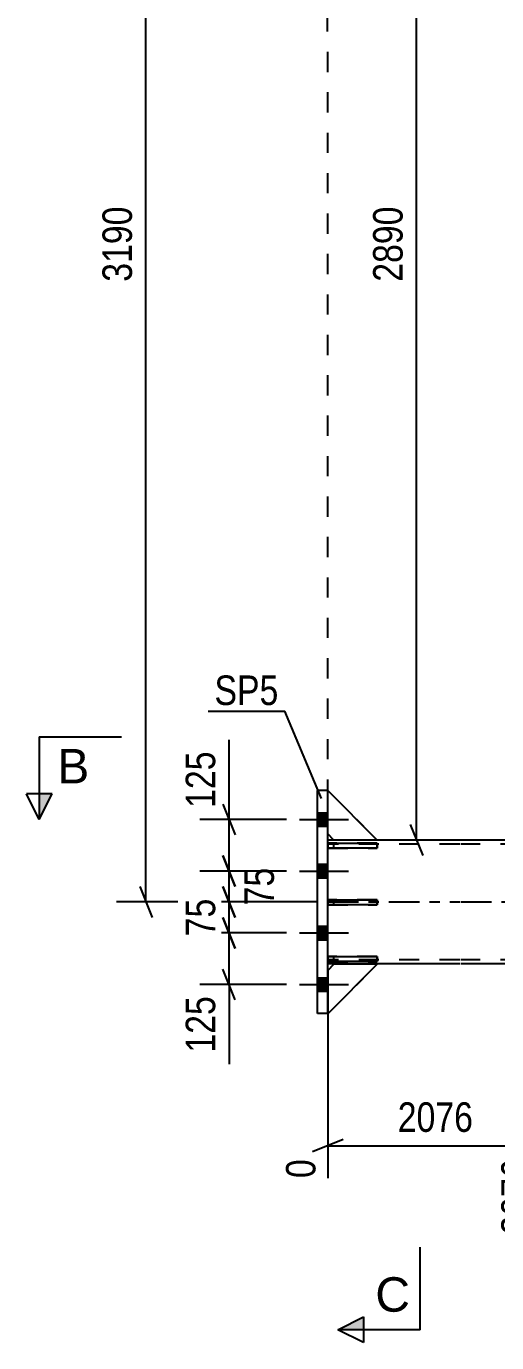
# Model space of a CAD drawing. Header units: millimetres. Extents: x 0 to 841, y 0 to 594.
# Drawn here: x 105.1 to 150.8, y 256.7 to 384.4 of the extents above; entities that cross this region are included whole.
import ezdxf

# ---------------------------------------------------------------- set-up
doc = ezdxf.new("R2010")
doc.units = ezdxf.units.MM
doc.linetypes.add('DXK_LINE_DOT2', pattern=[3.9198, 1.9599, -1.9599])
doc.linetypes.add('DXK_LINE_DOT3', pattern=[5.9187, 2.979, -0.9799, 0.9799, -0.9799])
doc.styles.add('Arial', font='ARIAL.TTF', dxfattribs={"height": 0.2})
doc.styles.add('Arial Narrow', font='ARIALN.TTF', dxfattribs={"height": 0.2})

# ---------------------------------------------------------------- blocks, each defined once
blk = doc.blocks.new('Part-122615941-4438 - 4343')
at = {"color": 2, "linetype": 'Continuous'}
for p, q in [((134.37, 299.18), (134.37, 299.66)), ((134.37, 299.66), (139.17, 299.66)), ((139.17, 299.18), (134.37, 299.18)), ((139.17, 299.66), (139.17, 299.18))]:
    blk.add_line(p, q, dxfattribs=at)
at = {"color": 7, "linetype": 'DXK_LINE_DOT2'}
blk.add_line((134.97, 299.18), (134.97, 299.66), dxfattribs=at)
blk = doc.blocks.new('Part-122615941-4439 - 4343')
at = {"color": 2, "linetype": 'Continuous'}
for p, q in [((134.37, 293.68), (134.37, 294.16)), ((134.37, 294.16), (139.17, 294.16)), ((139.17, 293.68), (134.37, 293.68)), ((139.17, 294.16), (139.17, 293.68))]:
    blk.add_line(p, q, dxfattribs=at)
at = {"color": 7, "linetype": 'DXK_LINE_DOT2'}
blk.add_line((134.97, 293.68), (134.97, 294.16), dxfattribs=at)
blk = doc.blocks.new('Part-122615941-4440 - 4343')
at = {"color": 2, "linetype": 'Continuous'}
for p, q in [((134.37, 304.68), (134.37, 305.16)), ((134.37, 305.16), (139.17, 305.16)), ((139.17, 305.16), (139.17, 304.68)), ((139.17, 304.68), (134.37, 304.68))]:
    blk.add_line(p, q, dxfattribs=at)
at = {"color": 7, "linetype": 'DXK_LINE_DOT2'}
blk.add_line((134.97, 304.68), (134.97, 305.16), dxfattribs=at)
blk = doc.blocks.new('Part-122615941-4441 - 4343')
at = {"color": 2, "linetype": 'Continuous'}
for p, q in [((139.17, 305.45), (134.37, 310.25)), ((134.97, 305.45), (134.37, 306.05)), ((139.17, 305.45), (134.97, 305.45))]:
    blk.add_line(p, q, dxfattribs=at)
at = {"color": 7, "linetype": 'DXK_LINE_DOT2'}
blk.add_line((134.37, 306.05), (134.37, 310.25), dxfattribs=at)
blk = doc.blocks.new('Part-122615941-4442 - 4343')
at = {"color": 7, "linetype": 'DXK_LINE_DOT2'}
for p, q in [((134.37, 306.05), (134.37, 310.25)), ((134.37, 310.25), (139.17, 305.45)), ((134.97, 305.45), (134.37, 306.05)), ((139.17, 305.45), (134.97, 305.45))]:
    blk.add_line(p, q, dxfattribs=at)
blk = doc.blocks.new('Part-122615941-4443 - 4343')
at = {"color": 2, "linetype": 'Continuous'}
for p, q in [((134.37, 292.82), (134.97, 293.42)), ((134.37, 288.62), (139.17, 293.42)), ((139.17, 293.42), (134.97, 293.42)), ((134.37, 288.65), (134.37, 288.62))]:
    blk.add_line(p, q, dxfattribs=at)
at = {"color": 7, "linetype": 'DXK_LINE_DOT2'}
blk.add_line((134.37, 288.62), (134.37, 292.82), dxfattribs=at)
blk = doc.blocks.new('Part-122615941-4444 - 4343')
at = {"color": 7, "linetype": 'DXK_LINE_DOT2'}
for p, q in [((134.97, 293.42), (134.37, 292.82)), ((134.37, 288.62), (139.17, 293.42)), ((134.37, 292.82), (134.37, 288.62)), ((139.17, 293.42), (134.97, 293.42))]:
    blk.add_line(p, q, dxfattribs=at)
blk = doc.blocks.new('Bolt-122615941-4383 - 4343')
at = {"linetype": 'Continuous'}
for points in [[(133.37, 308.11), (133.37, 306.79), (134.37, 306.79), (134.37, 308.11)], [(133.37, 308.11), (133.37, 306.79), (134.37, 306.79), (134.37, 308.11)], [(133.37, 308.11), (133.37, 306.79), (134.37, 306.79), (134.37, 308.11)], [(133.37, 303.11), (133.37, 301.79), (134.37, 301.79), (134.37, 303.11)], [(133.37, 303.11), (133.37, 301.79), (134.37, 301.79), (134.37, 303.11)], [(133.37, 297.11), (133.37, 295.79), (134.37, 295.79), (134.37, 297.11)], [(133.37, 297.11), (133.37, 295.79), (134.37, 295.79), (134.37, 297.11)], [(133.37, 292.11), (133.37, 290.79), (134.37, 290.79), (134.37, 292.11)], [(133.37, 292.11), (133.37, 290.79), (134.37, 290.79), (134.37, 292.11)], [(133.37, 292.11), (133.37, 290.79), (134.37, 290.79), (134.37, 292.11)]]:
    blk.add_hatch(color=1, dxfattribs=at).paths.add_polyline_path(points)
at = {"color": 1, "linetype": 'Continuous'}
for p, q in [((133.37, 308.11), (134.37, 308.11)), ((133.37, 308.11), (134.37, 308.11)), ((133.37, 308.11), (134.37, 308.11)), ((131.61, 307.45), (136.37, 307.45)), ((131.61, 307.45), (136.37, 307.45)), ((131.61, 307.45), (136.37, 307.45)), ((133.37, 306.79), (134.37, 306.79)), ((133.37, 306.79), (134.37, 306.79)), ((133.37, 306.79), (134.37, 306.79)), ((133.37, 303.11), (134.37, 303.11)), ((133.37, 303.11), (134.37, 303.11)), ((131.61, 302.45), (136.37, 302.45)), ((131.61, 302.45), (136.37, 302.45)), ((133.37, 301.79), (134.37, 301.79)), ((133.37, 301.79), (134.37, 301.79)), ((131.61, 296.45), (136.37, 296.45)), ((131.61, 296.45), (136.37, 296.45)), ((133.37, 297.11), (134.37, 297.11)), ((133.37, 297.11), (134.37, 297.11)), ((133.37, 295.79), (134.37, 295.79)), ((133.37, 295.79), (134.37, 295.79)), ((131.61, 291.45), (136.37, 291.45)), ((131.61, 291.45), (136.37, 291.45)), ((131.61, 291.45), (136.37, 291.45)), ((133.37, 292.11), (134.37, 292.11)), ((133.37, 292.11), (134.37, 292.11)), ((133.37, 292.11), (134.37, 292.11)), ((133.37, 290.79), (134.37, 290.79)), ((133.37, 290.79), (134.37, 290.79)), ((133.37, 290.79), (134.37, 290.79))]:
    blk.add_line(p, q, dxfattribs=at)
blk = doc.blocks.new('Part-122615941-4391 - 4343')
at = {"color": 2, "linetype": 'Continuous'}
for p, q in [((134.97, 305.45), (134.37, 305.45)), ((147.17, 305.45), (139.17, 305.45)), ((268.08, 305.45), (147.27, 305.45)), ((147.17, 293.45), (134.37, 293.45)), ((635.22, 293.45), (147.27, 293.45))]:
    blk.add_line(p, q, dxfattribs=at)
at = {"color": 7, "linetype": 'DXK_LINE_DOT2'}
for p, q in [((134.37, 293.45), (134.37, 305.45)), ((139.17, 305.45), (134.97, 305.45)), ((147.17, 305.05), (134.37, 305.05)), ((635.22, 305.05), (147.27, 305.05)), ((147.17, 293.85), (134.37, 293.85)), ((635.22, 293.85), (147.27, 293.85))]:
    blk.add_line(p, q, dxfattribs=at)
at = {"color": 7, "linetype": 'DXK_LINE_DOT3'}
for p, q in [((134.37, 299.45), (147.17, 299.45)), ((147.27, 299.45), (635.22, 299.45))]:
    blk.add_line(p, q, dxfattribs=at)
blk = doc.blocks.new('Part-122615941-4435 - 4343')
at = {"color": 7, "linetype": 'DXK_LINE_DOT2'}
for p, q in [((139.17, 299.66), (134.37, 299.66)), ((134.37, 299.66), (134.37, 299.18)), ((134.37, 299.18), (139.17, 299.18)), ((134.97, 299.18), (134.97, 299.66)), ((139.17, 299.18), (139.17, 299.66))]:
    blk.add_line(p, q, dxfattribs=at)
blk = doc.blocks.new('Part-122615941-4436 - 4343')
at = {"color": 7, "linetype": 'DXK_LINE_DOT2'}
for p, q in [((139.17, 294.16), (134.37, 294.16)), ((134.37, 294.16), (134.37, 293.68)), ((134.37, 293.68), (139.17, 293.68)), ((134.97, 293.68), (134.97, 294.16)), ((139.17, 293.68), (139.17, 294.16))]:
    blk.add_line(p, q, dxfattribs=at)
blk = doc.blocks.new('Part-122615941-4437 - 4343')
at = {"color": 7, "linetype": 'DXK_LINE_DOT2'}
for p, q in [((139.17, 305.16), (134.37, 305.16)), ((134.37, 305.16), (134.37, 304.68)), ((134.97, 304.68), (134.97, 305.16)), ((139.17, 304.68), (139.17, 305.16)), ((134.37, 304.68), (139.17, 304.68))]:
    blk.add_line(p, q, dxfattribs=at)
blk = doc.blocks.new('Part-122615941-4459 - 4343')
at = {"color": 2, "linetype": 'Continuous'}
for p, q in [((133.37, 288.65), (133.37, 310.25)), ((134.37, 310.25), (133.37, 310.25)), ((134.37, 288.65), (134.37, 310.25)), ((134.37, 288.65), (133.37, 288.65))]:
    blk.add_line(p, q, dxfattribs=at)
blk = doc.blocks.new('Line-122615941-5338 - 4343')
at = {"color": 1, "linetype": 'DXK_LINE_DOT2'}
blk.add_line((134.37, 305.45), (134.35, 421.79), dxfattribs=at)
blk = doc.blocks.new('StraightDimension-122615941-10547 - 4343')
at = {"color": 7, "linetype": 'Continuous'}
for p, q in [((124.19, 297.95), (125.39, 294.95)), ((130.37, 296.45), (121.94, 296.45)), ((124.79, 291.45), (124.79, 296.45)), ((125.39, 289.95), (124.19, 292.95)), ((130.37, 291.45), (121.94, 291.45)), ((124.79, 291.45), (124.79, 283.71)), ((124.79, 291.45), (124.79, 283.71))]:
    blk.add_line(p, q, dxfattribs=at)
at = {"color": 0}
blk.add_wipeout([(124.04, 290.92), (119.84, 290.92), (119.84, 284.24), (124.04, 284.24)], dxfattribs=at)
at = {"color": 3, "style": 'Arial Narrow'}
blk.add_text('125', height=2.863, rotation=90.0002, dxfattribs=at).set_placement((123.44, 284.84))
blk = doc.blocks.new('StraightDimension-122615941-10545 - 4343')
at = {"color": 7, "linetype": 'Continuous'}
for p, q in [((124.19, 303.95), (125.39, 300.95)), ((130.37, 302.45), (122.39, 302.45)), ((124.79, 299.45), (124.79, 302.45)), ((125.39, 297.95), (124.19, 300.95)), ((133.37, 299.45), (122.39, 299.45))]:
    blk.add_line(p, q, dxfattribs=at)
at = {"color": 0}
blk.add_wipeout([(129.74, 303.38), (125.54, 303.38), (125.54, 298.52), (129.74, 298.52)], dxfattribs=at)
at = {"color": 3, "style": 'Arial Narrow'}
blk.add_text('75', height=2.863, rotation=90.0002, dxfattribs=at).set_placement((129.14, 299.12))
blk = doc.blocks.new('StraightDimension-122615941-5034 - 4343')
at = {"color": 7, "linetype": 'Continuous'}
for p, q in [((143.58, 419.55), (142.38, 422.55)), ((154.27, 421.05), (140.13, 421.05)), ((142.98, 305.45), (142.98, 421.05)), ((142.38, 306.95), (143.58, 303.95)), ((154.27, 305.45), (140.13, 305.45))]:
    blk.add_line(p, q, dxfattribs=at)
at = {"color": 0}
blk.add_wipeout([(142.23, 367.5), (138.03, 367.5), (138.03, 358.99), (142.23, 358.99)], dxfattribs=at)
at = {"color": 3, "style": 'Arial Narrow'}
blk.add_text('2890', height=2.863, rotation=90.0002, dxfattribs=at).set_placement((141.63, 359.59))
blk = doc.blocks.new('StraightDimension-122615941-6970 - 4343')
at = {"color": 7, "linetype": 'Continuous'}
for p, q in [((155.27, 304.45), (155.27, 267.2)), ((134.37, 292.42), (134.37, 272.68)), ((135.87, 276.41), (132.87, 275.21)), ((134.37, 275.81), (155.27, 275.81)), ((153.77, 275.21), (156.77, 276.41))]:
    blk.add_line(p, q, dxfattribs=at)
at = {"color": 0}
blk.add_wipeout([(149.08, 276.56), (149.08, 280.76), (140.56, 280.76), (140.56, 276.56)], dxfattribs=at)
at = {"color": 3, "style": 'Arial Narrow'}
blk.add_text('2076', height=2.863, dxfattribs=at).set_placement((141.16, 277.16))
at = {"color": 0, "linetype": 'Continuous'}
for points in [[(133.77, 275.11), (129.57, 275.11), (129.57, 272.08), (133.77, 272.08)], [(154.67, 275.11), (150.47, 275.11), (150.47, 266.6), (154.67, 266.6)]]:
    blk.add_wipeout(points, dxfattribs=at)
at = {"color": 3, "linetype": 'Continuous', "style": 'Arial Narrow'}
for s, height, p in [('0', 2.86, (133.17, 272.68)), ('2076', 2.863, (154.07, 267.2))]:
    blk.add_text(s, height=height, rotation=90.0002, dxfattribs=at).set_placement(p)
blk = doc.blocks.new('StraightDimension-122615941-10509 - 4343')
at = {"color": 7, "linetype": 'Continuous'}
for p, q in [((116.71, 299.45), (116.71, 427.05)), ((116.11, 300.95), (117.31, 297.95)), ((133.37, 299.45), (113.86, 299.45))]:
    blk.add_line(p, q, dxfattribs=at)
at = {"color": 0}
blk.add_wipeout([(115.96, 367.5), (111.76, 367.5), (111.76, 358.99), (115.96, 358.99)], dxfattribs=at)
at = {"color": 3, "style": 'Arial Narrow'}
blk.add_text('3190', height=2.863, rotation=90.0002, dxfattribs=at).set_placement((115.36, 359.59))
blk = doc.blocks.new('StraightDimension-122615941-10544 - 4343')
at = {"color": 7, "linetype": 'Continuous'}
for p, q in [((124.79, 307.45), (124.79, 315.18)), ((124.79, 307.45), (124.79, 315.18)), ((124.19, 308.95), (125.39, 305.95)), ((130.37, 307.45), (121.94, 307.45)), ((124.79, 302.45), (124.79, 307.45)), ((125.39, 300.95), (124.19, 303.95)), ((130.37, 302.45), (121.94, 302.45))]:
    blk.add_line(p, q, dxfattribs=at)
at = {"color": 0}
blk.add_wipeout([(124.04, 314.66), (119.84, 314.66), (119.84, 307.97), (124.04, 307.97)], dxfattribs=at)
at = {"color": 3, "style": 'Arial Narrow'}
blk.add_text('125', height=2.863, rotation=90.0002, dxfattribs=at).set_placement((123.44, 308.57))
blk = doc.blocks.new('StraightDimension-122615941-10546 - 4343')
at = {"color": 7, "linetype": 'Continuous'}
for p, q in [((124.19, 300.95), (125.39, 297.95)), ((133.37, 299.45), (121.94, 299.45)), ((124.79, 296.45), (124.79, 299.45)), ((125.39, 294.95), (124.19, 297.95)), ((130.37, 296.45), (121.94, 296.45))]:
    blk.add_line(p, q, dxfattribs=at)
at = {"color": 0}
blk.add_wipeout([(124.04, 300.38), (119.84, 300.38), (119.84, 295.52), (124.04, 295.52)], dxfattribs=at)
at = {"color": 3, "style": 'Arial Narrow'}
blk.add_text('75', height=2.863, rotation=90.0002, dxfattribs=at).set_placement((123.44, 296.12))
blk = doc.blocks.new('Mark-122615941-4455 - 4343')
at = {"color": 0}
blk.add_wipeout([(129.59, 318.55), (129.59, 321.55), (123.37, 321.55), (123.37, 318.55)], dxfattribs=at)
blk.add_wipeout([(129.59, 318.55), (129.59, 321.55), (123.37, 321.55), (123.37, 318.55)], dxfattribs=at)
at = {"color": 30, "linetype": 'Continuous'}
for p in [(122.77, 317.95), (133.76, 309.5)]:
    blk.add_line(p, (130.19, 317.95), dxfattribs=at)
at = {"color": 3, "style": 'Arial Narrow'}
blk.add_text('SP5', height=2.863, dxfattribs=at).set_placement((123.37, 318.55))
blk = doc.blocks.new('SectionMark-122615941-5278 - 4343')
at = {"linetype": 'Continuous'}
blk.add_hatch(color=6, dxfattribs=at).paths.add_polyline_path([(106.36, 309.95), (107.61, 309.95), (106.36, 307.45)])
at = {"color": 6, "linetype": 'Continuous'}
for p, q in [((106.36, 315.45), (114.36, 315.45)), ((106.36, 315.45), (106.36, 307.45)), ((106.36, 307.45), (105.11, 309.95)), ((107.61, 309.95), (105.11, 309.95)), ((106.36, 307.45), (107.61, 309.95))]:
    blk.add_line(p, q, dxfattribs=at)
at = {"color": 0, "linetype": 'Continuous'}
blk.add_wipeout([(111.22, 310.95), (111.22, 314.45), (108.11, 314.45), (108.11, 310.95)], dxfattribs=at)
at = {"color": 3, "linetype": 'Continuous', "style": 'Arial'}
blk.add_text('B', height=3.34, dxfattribs=at).set_placement((108.11, 310.95))
blk = doc.blocks.new('SectionMark-122615941-5280 - 4343')
at = {"linetype": 'Continuous'}
blk.add_hatch(color=6, dxfattribs=at).paths.add_polyline_path([(137.85, 259.22), (137.85, 257.97), (135.35, 257.97)])
at = {"color": 6, "linetype": 'Continuous'}
for p, q in [((143.35, 257.97), (143.35, 265.97)), ((135.35, 257.97), (137.85, 259.22)), ((137.85, 259.22), (137.85, 256.72)), ((143.35, 257.97), (135.35, 257.97)), ((137.85, 256.72), (135.35, 257.97))]:
    blk.add_line(p, q, dxfattribs=at)
at = {"color": 0, "linetype": 'Continuous'}
blk.add_wipeout([(142.35, 259.72), (142.35, 263.22), (138.98, 263.22), (138.98, 259.72)], dxfattribs=at)
at = {"color": 3, "linetype": 'Continuous', "style": 'Arial'}
blk.add_text('C', height=3.34, dxfattribs=at).set_placement((138.98, 259.72))

msp = doc.modelspace()

# ---------------------------------------------------------------- block references
for name in ['Line-122615941-5338 - 4343', 'Part-122615941-4459 - 4343', 'Part-122615941-4441 - 4343', 'Part-122615941-4442 - 4343', 'Bolt-122615941-4383 - 4343', 'Part-122615941-4391 - 4343', 'Part-122615941-4440 - 4343', 'Part-122615941-4437 - 4343', 'Part-122615941-4438 - 4343', 'Part-122615941-4435 - 4343', 'StraightDimension-122615941-10547 - 4343', 'Part-122615941-4439 - 4343', 'Part-122615941-4436 - 4343', 'Part-122615941-4443 - 4343', 'Part-122615941-4444 - 4343']:
    msp.add_blockref(name, (0, 0))

# ---------------------------------------------------------------- next in the draw order: block references
for name in ['StraightDimension-122615941-5034 - 4343', 'StraightDimension-122615941-10545 - 4343']:
    msp.add_blockref(name, (0, 0))

# ---------------------------------------------------------------- next in the draw order: block references
msp.add_blockref('StraightDimension-122615941-6970 - 4343', (0, 0))

# ---------------------------------------------------------------- next in the draw order: block references
msp.add_blockref('StraightDimension-122615941-10509 - 4343', (0, 0))

# ---------------------------------------------------------------- next in the draw order: block references
msp.add_blockref('StraightDimension-122615941-10544 - 4343', (0, 0))

# ---------------------------------------------------------------- next in the draw order: block references
for name in ['Mark-122615941-4455 - 4343', 'StraightDimension-122615941-10546 - 4343']:
    msp.add_blockref(name, (0, 0))

# ---------------------------------------------------------------- next in the draw order: block references
msp.add_blockref('SectionMark-122615941-5278 - 4343', (0, 0))

# ---------------------------------------------------------------- next in the draw order: block references
msp.add_blockref('SectionMark-122615941-5280 - 4343', (0, 0))

doc.saveas('drawing.dxf')
